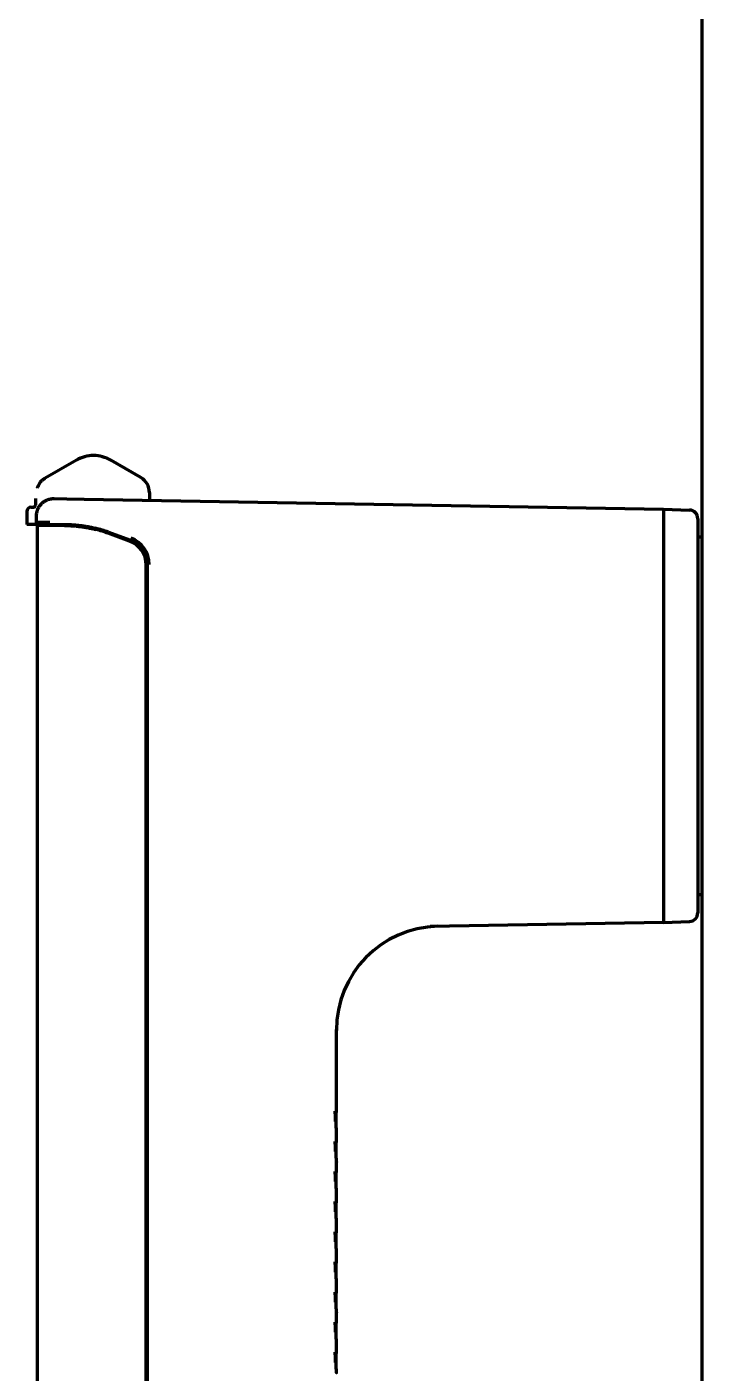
# Model space of a CAD drawing. Header units: inches. Extents: x -2898 to 7248, y 606 to 5598.
# Drawn here: x 940.5 to 1019, y 3187.5 to 3343.9 of the extents above; entities that cross this region are included whole.
import ezdxf

# ---------------------------------------------------------------- set-up
doc = ezdxf.new("R2010")
doc.units = ezdxf.units.IN

msp = doc.modelspace()

# ---------------------------------------------------------------- linework, layer by layer
at = {"linetype": 'Continuous', "lineweight": 70}
for p, q in [((1019.02, 2427.84), (1019.02, 4075.84)), ((946.27, 3293.53), (942.37, 3291.28)), ((953.77, 3291.51), (950.27, 3293.53)), ((941.52, 3289.07), (941.52, 3288.32)), ((943.68, 3289.08), (945.16, 3289.05)), ((945.16, 3289.05), (947.18, 3289.02)), ((947.18, 3289.02), (1014.52, 3287.84)), ((954.77, 3289.38), (954.77, 3288.89)), ((940.52, 3287.57), (940.52, 3286.07)), ((941.03, 3288.07), (941.28, 3288.07)), ((941.64, 3286.32), (941.64, 3287.08)), ((1014.52, 3287.84), (1017.56, 3287.74)), ((940.52, 3286.07), (940.53, 3286.07)), ((941.03, 3286.07), (940.53, 3286.07)), ((941.3, 3286.07), (941.03, 3286.07)), ((941.55, 3286.07), (941.3, 3286.07)), ((941.55, 3286.07), (941.6, 3286.07)), ((941.89, 3286.07), (941.6, 3286.07)), ((941.64, 3286.32), (943.18, 3286.32)), ((943.3, 3285.94), (941.7, 3285.94)), ((941.7, 3285.94), (941.7, 3165.84)), ((941.89, 3286.07), (943.42, 3286.07)), ((944.88, 3285.94), (943.3, 3285.94)), ((943.42, 3286.07), (944.88, 3286.07)), ((944.88, 3285.94), (945.58, 3285.94)), ((952.45, 3284.14), (949.97, 3285.05)), ((950.01, 3285.16), (952.55, 3284.24)), ((952.53, 3284.14), (950.04, 3285.05)), ((1019.02, 3284.58), (1018.52, 3284.58)), ((954.4, 3106.8), (954.4, 3281.36)), ((954.48, 3106.8), (954.48, 3281.36)), ((954.52, 3281.42), (954.52, 3106.74)), ((1014.52, 3264.18), (1014.52, 3264.02)), ((1018.52, 3264.18), (1018.52, 3264.02)), ((1018.52, 3243.1), (1019.02, 3243.1)), ((1014.52, 3239.84), (1017.56, 3239.95)), ((1014.52, 3239.84), (987.4, 3239.37)), ((976.52, 3218.21), (976.52, 3227.39)), ((976.52, 3218.17), (976.52, 3218.21)), ((976.52, 3218.16), (976.52, 3218.18)), ((976.52, 3214.71), (976.52, 3215.48)), ((976.52, 3214.67), (976.52, 3214.71)), ((976.52, 3214.66), (976.52, 3214.68)), ((976.52, 3211.21), (976.52, 3211.98)), ((976.52, 3211.17), (976.52, 3211.21)), ((976.52, 3211.16), (976.52, 3211.18)), ((976.52, 3207.71), (976.52, 3208.48)), ((976.52, 3207.67), (976.52, 3207.71)), ((976.52, 3207.66), (976.52, 3207.68)), ((976.52, 3204.21), (976.52, 3204.98)), ((976.52, 3204.17), (976.52, 3204.21)), ((976.52, 3204.16), (976.52, 3204.18)), ((976.52, 3200.71), (976.52, 3201.48)), ((976.52, 3200.67), (976.52, 3200.71)), ((976.52, 3200.66), (976.52, 3200.68)), ((976.52, 3197.21), (976.52, 3197.98)), ((976.52, 3197.17), (976.52, 3197.21)), ((976.52, 3197.16), (976.52, 3197.18)), ((976.52, 3193.71), (976.52, 3194.48)), ((976.52, 3193.67), (976.52, 3193.71)), ((976.52, 3193.66), (976.52, 3193.68)), ((976.52, 3190.21), (976.52, 3190.98)), ((976.52, 3190.17), (976.52, 3190.21)), ((976.52, 3190.16), (976.52, 3190.18))]:
    msp.add_line(p, q, dxfattribs=at)
for centre, radius, start, end in [((948.27, 3290.07), 4, 90, 120), ((948.27, 3290.07), 4, 60, 90), ((941.02, 3287.57), 0.5, 90, 180), ((941.27, 3288.32), 0.25, 270, 0), ((1017.52, 3286.74), 1, 0, 88), ((951.52, 3281.42), 3, 0, 70), ((951.5, 3281.42), 3.25, 0, 70), ((1017.52, 3240.95), 1, 272, 0), ((988.52, 3227.39), 12, 91, 180.4798)]:
    msp.add_arc(centre, radius, start, end, dxfattribs=at)
for centre, major_axis, ratio, start_param, end_param in [((952.77, 3289.78), (2, 0), 1, 0, 1.047679), ((944.88, 3271.07), (15, 0), 1, 1.22173, 1.326437), ((944.88, 3270.98), (0, 14.97), 0.996917, 5.935149, 6.033925), ((944.96, 3270.98), (0, 14.97), 0.996917, 5.935149, 6.033925), ((951.45, 3281.36), (0, 2.96), 0.996917, 4.712389, 5.935111), ((951.53, 3281.36), (0, 2.96), 0.996917, 4.712389, 5.935111)]:
    msp.add_ellipse(centre, major_axis=major_axis, ratio=ratio, start_param=start_param, end_param=end_param, dxfattribs=at)
for points, knots in [([(942.63, 3291.41), (942.54, 3291.37), (942.34, 3291.24), (942.09, 3290.99), (941.9, 3290.71), (941.79, 3290.49), (941.74, 3290.35), (941.73, 3290.31), (941.73, 3290.31)], [0, 0, 0, 0, 0.20103, 0.47813, 0.705497, 0.879495, 0.984642, 1, 1, 1, 1]), ([(941.64, 3287.08), (941.64, 3287.21), (941.66, 3287.35), (941.7, 3287.54), (941.71, 3287.6), (941.74, 3287.68), (941.74, 3287.7), (941.75, 3287.73), (941.76, 3287.75), (941.77, 3287.79), (941.79, 3287.82), (941.85, 3287.98), (941.91, 3288.09), (942.01, 3288.23), (942.03, 3288.26), (942.07, 3288.31), (942.09, 3288.34), (942.15, 3288.41), (942.19, 3288.46), (942.34, 3288.6), (942.44, 3288.68), (942.58, 3288.77), (942.61, 3288.79), (942.66, 3288.82), (942.69, 3288.84), (942.78, 3288.89), (942.9, 3288.94), (943.03, 3288.98), (943.12, 3289.01), (943.15, 3289.02), (943.22, 3289.03), (943.25, 3289.04), (943.41, 3289.07), (943.55, 3289.08), (943.68, 3289.08)], [0, 0, 0, 0, 0.125, 0.125, 0.1875, 0.1875, 0.203125, 0.203125, 0.21875, 0.21875, 0.25, 0.25, 0.375, 0.375, 0.40625, 0.40625, 0.4375, 0.4375, 0.5, 0.5, 0.625, 0.625, 0.65625, 0.65625, 0.6875, 0.6875, 0.75, 0.8125, 0.8125, 0.84375, 0.84375, 0.875, 0.875, 1, 1, 1, 1]), ([(954.77, 3289.78), (954.77, 3289.78), (954.77, 3289.78), (954.77, 3289.78), (954.77, 3289.77), (954.77, 3289.75), (954.77, 3289.74), (954.77, 3289.68), (954.77, 3289.63), (954.77, 3289.56)], [0, 0, 0, 0, 0.002089, 0.002089, 0.251567, 0.251567, 0.501045, 0.501045, 1, 1, 1, 1]), ([(954.77, 3289.56), (954.77, 3289.53), (954.77, 3289.5), (954.77, 3289.44), (954.77, 3289.41), (954.77, 3289.38)], [0, 0, 0, 0, 0.5, 0.5, 1, 1, 1, 1]), ([(941.89, 3286.07), (941.88, 3286.07), (941.86, 3286.07), (941.84, 3286.07), (941.83, 3286.08), (941.81, 3286.08), (941.81, 3286.08), (941.78, 3286.09), (941.77, 3286.1), (941.74, 3286.12), (941.73, 3286.13), (941.71, 3286.15), (941.69, 3286.17), (941.68, 3286.19), (941.68, 3286.19), (941.67, 3286.21), (941.66, 3286.22), (941.66, 3286.24), (941.65, 3286.25), (941.65, 3286.26), (941.64, 3286.29), (941.64, 3286.3), (941.64, 3286.32)], [0, 0, 0, 0, 0.125, 0.125, 0.1875, 0.1875, 0.25, 0.25, 0.375, 0.375, 0.5, 0.5, 0.625, 0.625, 0.6875, 0.6875, 0.75, 0.8125, 0.8125, 0.875, 0.875, 1, 1, 1, 1]), ([(944.88, 3286.07), (945, 3286.07), (945.12, 3286.07), (945.38, 3286.06), (945.51, 3286.06), (945.79, 3286.04), (945.93, 3286.03), (946.16, 3286.01), (946.23, 3286.01), (946.35, 3286), (946.38, 3285.99), (946.46, 3285.98), (946.5, 3285.98), (946.7, 3285.96), (946.85, 3285.94), (947.1, 3285.9), (947.18, 3285.89), (947.3, 3285.87), (947.34, 3285.86), (947.42, 3285.85), (947.46, 3285.84), (947.67, 3285.81), (948, 3285.74), (948.34, 3285.66), (948.51, 3285.62)], [0, 0, 0, 0, 0.125, 0.125, 0.25, 0.25, 0.375, 0.375, 0.4375, 0.4375, 0.46875, 0.46875, 0.5, 0.5, 0.625, 0.625, 0.6875, 0.6875, 0.71875, 0.71875, 0.75, 0.75, 0.875, 1, 1, 1, 1]), ([(944.88, 3285.94), (945, 3285.94), (945.13, 3285.94), (945.4, 3285.93), (945.54, 3285.93), (945.82, 3285.91), (945.97, 3285.9), (946.19, 3285.89), (946.27, 3285.88), (946.39, 3285.87), (946.42, 3285.86), (946.5, 3285.85), (946.54, 3285.85), (946.74, 3285.83), (946.9, 3285.81), (947.22, 3285.76), (947.39, 3285.73), (947.72, 3285.67), (947.88, 3285.64), (948.09, 3285.59), (948.13, 3285.58), (948.22, 3285.56), (948.26, 3285.55), (948.39, 3285.52), (948.47, 3285.5), (948.56, 3285.48)], [0, 0, 0, 0, 0.125, 0.125, 0.25, 0.25, 0.375, 0.375, 0.4375, 0.4375, 0.46875, 0.46875, 0.5, 0.5, 0.625, 0.625, 0.75, 0.75, 0.875, 0.875, 0.90625, 0.90625, 0.9375, 0.9375, 1, 1, 1, 1]), ([(945.58, 3285.94), (945.69, 3285.94), (945.79, 3285.94), (945.91, 3285.94), (945.91, 3285.94), (945.92, 3285.94)], [0, 0, 0, 0, 0.95568, 0.95568, 1, 1, 1, 1]), ([(1018.52, 3286.74), (1018.52, 3286.74), (1018.52, 3286.74), (1018.52, 3286.73), (1018.52, 3286.72), (1018.52, 3286.69), (1018.52, 3286.67), (1018.52, 3286.56), (1018.52, 3286.46), (1018.52, 3286.18), (1018.52, 3286), (1018.52, 3285.68), (1018.52, 3285.57), (1018.52, 3285.42), (1018.52, 3285.38), (1018.52, 3285.32), (1018.52, 3285.29), (1018.52, 3285.19), (1018.52, 3285.12), (1018.52, 3284.77), (1018.52, 3284.45), (1018.52, 3283.92), (1018.52, 3283.74), (1018.52, 3283.45), (1018.52, 3283.36), (1018.52, 3283.16), (1018.52, 3283.05), (1018.52, 3282.53), (1018.52, 3282.09), (1018.52, 3281.15), (1018.52, 3280.65), (1018.52, 3279.86), (1018.52, 3279.59), (1018.52, 3279.17), (1018.52, 3279.03), (1018.52, 3278.82), (1018.52, 3278.75), (1018.52, 3278.6), (1018.52, 3278.53), (1018.52, 3277.88), (1018.52, 3277.28), (1018.52, 3276.05), (1018.52, 3275.41), (1018.52, 3274.44), (1018.52, 3274.1), (1018.52, 3273.6), (1018.52, 3273.43), (1018.52, 3273.09), (1018.52, 3272.92), (1018.52, 3272.07), (1018.52, 3271.37), (1018.52, 3269.97), (1018.52, 3269.26), (1018.52, 3267.83), (1018.52, 3267.11), (1018.52, 3266.29), (1018.52, 3266.2), (1018.52, 3266.01), (1018.52, 3265.92), (1018.52, 3265.65), (1018.52, 3265.46), (1018.52, 3264.91), (1018.52, 3264.55), (1018.52, 3264.18)], [0, 0, 0, 0, 0.01425, 0.01425, 0.029897, 0.029897, 0.06119, 0.06119, 0.123777, 0.123777, 0.186365, 0.186365, 0.217658, 0.217658, 0.225482, 0.225482, 0.233305, 0.233305, 0.248952, 0.248952, 0.311539, 0.311539, 0.342833, 0.342833, 0.35848, 0.35848, 0.374127, 0.374127, 0.436714, 0.436714, 0.499301, 0.499301, 0.530595, 0.530595, 0.546242, 0.546242, 0.554065, 0.554065, 0.561889, 0.561889, 0.624476, 0.624476, 0.687063, 0.687063, 0.718357, 0.718357, 0.734004, 0.734004, 0.749651, 0.749651, 0.812238, 0.812238, 0.874825, 0.874825, 0.937413, 0.937413, 0.945236, 0.945236, 0.95306, 0.95306, 0.968706, 0.968706, 1, 1, 1, 1]), ([(1014.52, 3264.02), (1014.52, 3260.75), (1014.52, 3254.33), (1014.52, 3246.34), (1014.52, 3241.07), (1014.52, 3239.84), (1014.52, 3239.84)], [0, 0, 0, 0, 0.250016, 0.500032, 0.750048, 1, 1, 1, 1]), ([(1018.52, 3264.02), (1018.52, 3263.27), (1018.52, 3262.52), (1018.52, 3261.59), (1018.52, 3261.4), (1018.52, 3261.03), (1018.52, 3260.84), (1018.52, 3260.29), (1018.52, 3259.92), (1018.52, 3258.82), (1018.52, 3258.09), (1018.52, 3256.66), (1018.52, 3255.96), (1018.52, 3254.57), (1018.52, 3253.88), (1018.52, 3253.13), (1018.52, 3253.04), (1018.52, 3252.88), (1018.52, 3252.62), (1018.52, 3252.38), (1018.52, 3252.05), (1018.52, 3251.89), (1018.52, 3251.56), (1018.52, 3251.4), (1018.52, 3250.61), (1018.52, 3249.99), (1018.52, 3248.82), (1018.52, 3248.25), (1018.52, 3247.44), (1018.52, 3247.18), (1018.52, 3246.85), (1018.52, 3246.79), (1018.52, 3246.66), (1018.52, 3246.47), (1018.52, 3246.29), (1018.52, 3245.68), (1018.52, 3245.23), (1018.52, 3244.39), (1018.52, 3244), (1018.52, 3243.55), (1018.52, 3243.42), (1018.52, 3243.29), (1018.52, 3243.21), (1018.52, 3243.17), (1018.52, 3242.96), (1018.52, 3242.81), (1018.52, 3242.38), (1018.52, 3242.13), (1018.52, 3241.7), (1018.52, 3241.52), (1018.52, 3241.31), (1018.52, 3241.25), (1018.52, 3241.17), (1018.52, 3241.14), (1018.52, 3241.1), (1018.52, 3241.07), (1018.52, 3240.98), (1018.52, 3240.95), (1018.52, 3240.95)], [0, 0, 0, 0, 0.062517, 0.062517, 0.078146, 0.078146, 0.093775, 0.093775, 0.125034, 0.125034, 0.187551, 0.187551, 0.250068, 0.250068, 0.312584, 0.312584, 0.320399, 0.320399, 0.328214, 0.343843, 0.343843, 0.359472, 0.359472, 0.375101, 0.375101, 0.437618, 0.437618, 0.500135, 0.500135, 0.531394, 0.531394, 0.539208, 0.539208, 0.547023, 0.562652, 0.562652, 0.625169, 0.625169, 0.687686, 0.687686, 0.703315, 0.71113, 0.71113, 0.718944, 0.718944, 0.750203, 0.750203, 0.81272, 0.81272, 0.875236, 0.875236, 0.906495, 0.906495, 0.922124, 0.922124, 0.937753, 0.937753, 1, 1, 1, 1]), ([(976.52, 3215.51), (976.52, 3215.51), (976.52, 3215.51), (976.52, 3215.55), (976.51, 3215.71), (976.49, 3216.04), (976.48, 3216.49), (976.48, 3217.01), (976.49, 3217.5), (976.5, 3217.89), (976.52, 3218.09), (976.52, 3218.15), (976.52, 3218.16), (976.52, 3218.16)], [0, 0, 0, 0, 0.010183, 0.070351, 0.180646, 0.300593, 0.425928, 0.557826, 0.693584, 0.815302, 0.931069, 0.992468, 1, 1, 1, 1]), ([(976.41, 3216.73), (976.41, 3216.77), (976.41, 3217.01), (976.41, 3217.3), (976.39, 3217.49), (976.39, 3217.51)], [0, 0, 0, 0, 0.175328, 0.891133, 1, 1, 1, 1]), ([(976.41, 3213.23), (976.41, 3213.27), (976.41, 3213.51), (976.41, 3213.8), (976.39, 3213.99), (976.39, 3214.01)], [0, 0, 0, 0, 0.175328, 0.891133, 1, 1, 1, 1]), ([(976.52, 3212.01), (976.52, 3212.01), (976.52, 3212.01), (976.52, 3212.05), (976.51, 3212.21), (976.49, 3212.54), (976.48, 3212.99), (976.48, 3213.51), (976.49, 3214), (976.5, 3214.39), (976.52, 3214.59), (976.52, 3214.65), (976.52, 3214.66), (976.52, 3214.66)], [0, 0, 0, 0, 0.010183, 0.070351, 0.180646, 0.300593, 0.425928, 0.557826, 0.693584, 0.815302, 0.931069, 0.992468, 1, 1, 1, 1]), ([(976.41, 3209.73), (976.41, 3209.77), (976.41, 3210.01), (976.41, 3210.3), (976.39, 3210.49), (976.39, 3210.51)], [0, 0, 0, 0, 0.175328, 0.891133, 1, 1, 1, 1]), ([(976.52, 3208.51), (976.52, 3208.51), (976.52, 3208.51), (976.52, 3208.55), (976.51, 3208.71), (976.49, 3209.04), (976.48, 3209.49), (976.48, 3210.01), (976.49, 3210.5), (976.5, 3210.89), (976.52, 3211.09), (976.52, 3211.15), (976.52, 3211.16), (976.52, 3211.16)], [0, 0, 0, 0, 0.010183, 0.070351, 0.180646, 0.300593, 0.425928, 0.557827, 0.693585, 0.815302, 0.931069, 0.992468, 1, 1, 1, 1]), ([(976.52, 3205.01), (976.52, 3205.01), (976.52, 3205.01), (976.52, 3205.05), (976.51, 3205.21), (976.49, 3205.54), (976.48, 3205.99), (976.48, 3206.51), (976.49, 3207), (976.5, 3207.39), (976.52, 3207.59), (976.52, 3207.65), (976.52, 3207.66), (976.52, 3207.66)], [0, 0, 0, 0, 0.010183, 0.070351, 0.180646, 0.300593, 0.425928, 0.557827, 0.693585, 0.815302, 0.931069, 0.992468, 1, 1, 1, 1]), ([(976.41, 3206.23), (976.41, 3206.27), (976.41, 3206.51), (976.41, 3206.8), (976.39, 3206.99), (976.39, 3207.01)], [0, 0, 0, 0, 0.175328, 0.891133, 1, 1, 1, 1]), ([(976.52, 3201.51), (976.52, 3201.51), (976.52, 3201.51), (976.52, 3201.55), (976.51, 3201.71), (976.49, 3202.04), (976.48, 3202.49), (976.48, 3203.01), (976.49, 3203.5), (976.5, 3203.89), (976.52, 3204.09), (976.52, 3204.15), (976.52, 3204.16), (976.52, 3204.16)], [0, 0, 0, 0, 0.010183, 0.070351, 0.180646, 0.300593, 0.425928, 0.557827, 0.693585, 0.815302, 0.931069, 0.992468, 1, 1, 1, 1]), ([(976.41, 3202.73), (976.41, 3202.77), (976.41, 3203.01), (976.41, 3203.3), (976.39, 3203.49), (976.39, 3203.51)], [0, 0, 0, 0, 0.175328, 0.891133, 1, 1, 1, 1]), ([(976.41, 3199.23), (976.41, 3199.27), (976.41, 3199.51), (976.41, 3199.8), (976.39, 3199.99), (976.39, 3200.01)], [0, 0, 0, 0, 0.175328, 0.891133, 1, 1, 1, 1]), ([(976.52, 3198.01), (976.52, 3198.01), (976.52, 3198.01), (976.52, 3198.05), (976.51, 3198.21), (976.49, 3198.54), (976.48, 3198.99), (976.48, 3199.51), (976.49, 3200), (976.5, 3200.39), (976.52, 3200.59), (976.52, 3200.65), (976.52, 3200.66), (976.52, 3200.66)], [0, 0, 0, 0, 0.010183, 0.070351, 0.180646, 0.300593, 0.425928, 0.557827, 0.693585, 0.815302, 0.931069, 0.992468, 1, 1, 1, 1]), ([(976.41, 3195.73), (976.41, 3195.77), (976.41, 3196.01), (976.41, 3196.3), (976.39, 3196.49), (976.39, 3196.51)], [0, 0, 0, 0, 0.175328, 0.891133, 1, 1, 1, 1]), ([(976.52, 3194.51), (976.52, 3194.51), (976.52, 3194.51), (976.52, 3194.55), (976.51, 3194.71), (976.49, 3195.04), (976.48, 3195.49), (976.48, 3196.01), (976.49, 3196.5), (976.5, 3196.89), (976.52, 3197.09), (976.52, 3197.15), (976.52, 3197.16), (976.52, 3197.16)], [0, 0, 0, 0, 0.010183, 0.070351, 0.180646, 0.300593, 0.425928, 0.557827, 0.693585, 0.815302, 0.931069, 0.992468, 1, 1, 1, 1]), ([(976.41, 3192.23), (976.41, 3192.27), (976.41, 3192.51), (976.41, 3192.8), (976.39, 3192.99), (976.39, 3193.01)], [0, 0, 0, 0, 0.175328, 0.891133, 1, 1, 1, 1]), ([(976.52, 3191.01), (976.52, 3191.01), (976.52, 3191.01), (976.52, 3191.05), (976.51, 3191.21), (976.49, 3191.54), (976.48, 3191.99), (976.48, 3192.51), (976.49, 3193), (976.5, 3193.39), (976.52, 3193.59), (976.52, 3193.65), (976.52, 3193.66), (976.52, 3193.66)], [0, 0, 0, 0, 0.010183, 0.070351, 0.180646, 0.300593, 0.425928, 0.557826, 0.693585, 0.815302, 0.931069, 0.992468, 1, 1, 1, 1]), ([(976.52, 3187.51), (976.52, 3187.51), (976.52, 3187.51), (976.52, 3187.55), (976.51, 3187.71), (976.49, 3188.04), (976.48, 3188.49), (976.48, 3189.01), (976.49, 3189.5), (976.5, 3189.89), (976.52, 3190.09), (976.52, 3190.15), (976.52, 3190.16), (976.52, 3190.16)], [0, 0, 0, 0, 0.010183, 0.070351, 0.180646, 0.300593, 0.425928, 0.557826, 0.693584, 0.815302, 0.931069, 0.992467, 1, 1, 1, 1]), ([(976.41, 3188.73), (976.41, 3188.77), (976.41, 3189.01), (976.41, 3189.3), (976.39, 3189.49), (976.39, 3189.51)], [0, 0, 0, 0, 0.175328, 0.891133, 1, 1, 1, 1])]:
    msp.add_open_spline(points, degree=3, knots=knots, dxfattribs=at)
for points, degree in [([(1014.52, 3287.84), (1014.52, 3287.84), (1014.52, 3286.64), (1014.52, 3281.46), (1014.52, 3273.63), (1014.52, 3267.36), (1014.52, 3264.18)], 3), ([(976.39, 3217.51), (976.39, 3217.65), (976.37, 3217.79), (976.36, 3217.91)], 3), ([(976.48, 3217.03), (976.48, 3217.1), (976.48, 3217.17), (976.48, 3217.23)], 3), ([(976.52, 3215.52), (976.52, 3215.52), (976.52, 3215.51)], 2), ([(976.39, 3214.01), (976.39, 3214.15), (976.37, 3214.29), (976.36, 3214.41)], 3), ([(976.48, 3213.53), (976.48, 3213.6), (976.48, 3213.67), (976.48, 3213.73)], 3), ([(976.52, 3212.02), (976.52, 3212.02), (976.52, 3212.01)], 2), ([(976.39, 3210.51), (976.39, 3210.65), (976.37, 3210.79), (976.36, 3210.91)], 3), ([(976.48, 3210.03), (976.48, 3210.1), (976.48, 3210.17), (976.48, 3210.23)], 3), ([(976.39, 3207.01), (976.39, 3207.15), (976.37, 3207.29), (976.36, 3207.41)], 3), ([(976.52, 3208.52), (976.52, 3208.52), (976.52, 3208.51)], 2), ([(976.48, 3206.53), (976.48, 3206.6), (976.48, 3206.67), (976.48, 3206.73)], 3), ([(976.52, 3205.02), (976.52, 3205.02), (976.52, 3205.01)], 2), ([(976.39, 3203.51), (976.39, 3203.65), (976.37, 3203.79), (976.36, 3203.91)], 3), ([(976.48, 3203.03), (976.48, 3203.1), (976.48, 3203.17), (976.48, 3203.23)], 3), ([(976.52, 3201.52), (976.52, 3201.52), (976.52, 3201.51)], 2), ([(976.39, 3200.01), (976.39, 3200.15), (976.37, 3200.29), (976.36, 3200.41)], 3), ([(976.48, 3199.53), (976.48, 3199.6), (976.48, 3199.67), (976.48, 3199.73)], 3), ([(976.52, 3198.02), (976.52, 3198.02), (976.52, 3198.01)], 2), ([(976.39, 3196.51), (976.39, 3196.65), (976.37, 3196.79), (976.36, 3196.91)], 3), ([(976.48, 3196.03), (976.48, 3196.1), (976.48, 3196.17), (976.48, 3196.23)], 3), ([(976.39, 3193.01), (976.39, 3193.15), (976.37, 3193.29), (976.36, 3193.41)], 3), ([(976.52, 3194.52), (976.52, 3194.52), (976.52, 3194.51)], 2), ([(976.48, 3192.53), (976.48, 3192.6), (976.48, 3192.67), (976.48, 3192.73)], 3), ([(976.39, 3189.51), (976.39, 3189.65), (976.37, 3189.79), (976.36, 3189.91)], 3), ([(976.52, 3191.02), (976.52, 3191.02), (976.52, 3191.01)], 2), ([(976.48, 3189.03), (976.48, 3189.1), (976.48, 3189.17), (976.48, 3189.23)], 3), ([(976.52, 3187.52), (976.52, 3187.52), (976.52, 3187.51)], 2)]:
    msp.add_open_spline(points, degree=degree, dxfattribs=at)

doc.saveas('drawing.dxf')
